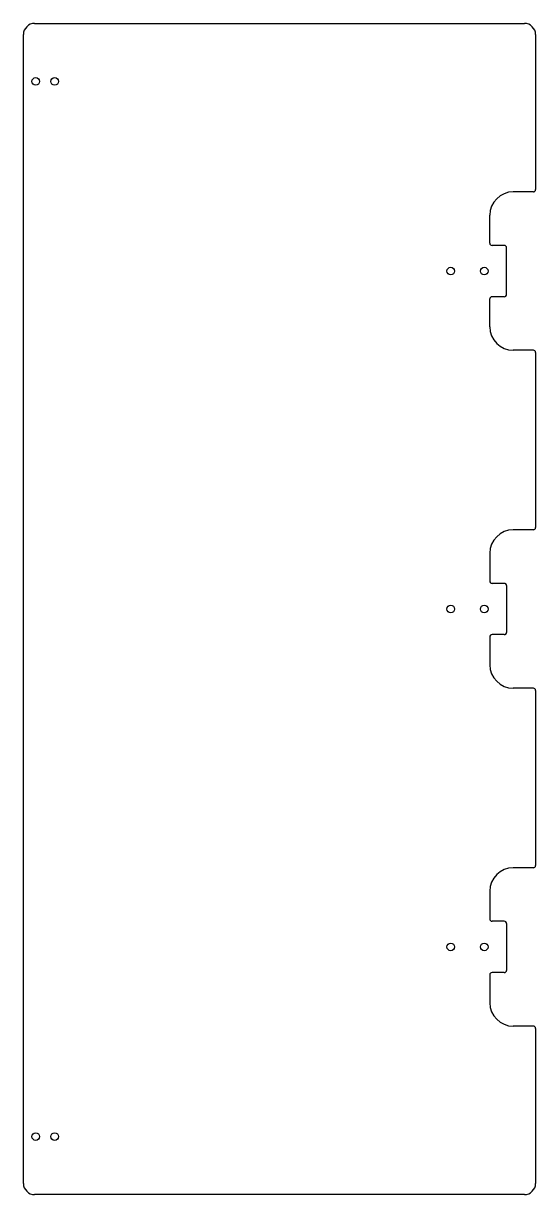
# Model space of a CAD drawing. Header units: millimetres. Extents: x -115 to 115, y -263 to 262.
import ezdxf

# ---------------------------------------------------------------- set-up
doc = ezdxf.new("R2010")
doc.units = ezdxf.units.MM

msp = doc.modelspace()

# ---------------------------------------------------------------- linework, layer by layer
at = {"color": 7, "linetype": 'Continuous', "lineweight": 25}
for p, q in [((-109.75, 262.5), (109.75, 262.5)), ((-114.75, -257.5), (-114.75, 257.5)), ((114.75, 257.5), (114.75, 188)), ((113.75, 187), (104.75, 187)), ((94.25, 164), (94.25, 176.5)), ((100.75, 163), (95.25, 163)), ((101.75, 141), (101.75, 162)), ((94.25, 126.5), (94.25, 139)), ((100.75, 140), (95.25, 140)), ((113.75, 116), (104.75, 116)), ((114.75, 115), (114.75, 36.5)), ((113.75, 35.5), (104.75, 35.5)), ((94.25, 25), (94.25, 12.5)), ((100.75, 11.5), (95.25, 11.5)), ((101.75, 10.5), (101.75, -10.5)), ((94.25, -12.5), (94.25, -25)), ((100.75, -11.5), (95.25, -11.5)), ((113.75, -35.5), (104.75, -35.5)), ((114.75, -36.5), (114.75, -115)), ((113.75, -116), (104.75, -116)), ((94.25, -126.5), (94.25, -139)), ((100.75, -140), (95.25, -140)), ((101.75, -141), (101.75, -162)), ((94.25, -164), (94.25, -176.5)), ((100.75, -163), (95.25, -163)), ((113.75, -187), (104.75, -187)), ((114.75, -188), (114.75, -257.5)), ((109.75, -262.5), (-109.75, -262.5))]:
    msp.add_line(p, q, dxfattribs=at)
for centre in [(-109.25, 236.5), (-100.75, 236.5), (76.75, 151.5), (91.75, 151.5), (76.75, 0), (91.75, 0), (76.75, -151.5), (91.75, -151.5), (-109.25, -236.5), (-100.75, -236.5)]:
    msp.add_circle(centre, 1.7, dxfattribs=at)
for centre, radius, start, end in [((-109.75, 257.5), 5, 90, 180), ((109.75, 257.5), 5, 0, 90), ((104.75, 176.5), 10.5, 90, 180), ((113.75, 188), 1, 270, 0), ((95.25, 164), 1, 180, 270), ((100.75, 162), 1, 0, 90), ((95.25, 139), 1, 90, 180), ((100.75, 141), 1, 270, 0), ((104.75, 126.5), 10.5, 180, 270), ((113.75, 115), 1, 0, 90), ((104.75, 25), 10.5, 90, 180), ((113.75, 36.5), 1, 270, 0), ((95.25, 12.5), 1, 180, 270), ((100.75, 10.5), 1, 0, 90), ((100.75, -10.5), 1, 270, 0), ((95.25, -12.5), 1, 90, 180), ((104.75, -25), 10.5, 180, 270), ((113.75, -36.5), 1, 0, 90), ((113.75, -115), 1, 270, 0), ((104.75, -126.5), 10.5, 90, 180), ((95.25, -139), 1, 180, 270), ((100.75, -141), 1, 0, 90), ((100.75, -162), 1, 270, 360), ((95.25, -164), 1, 90, 180), ((104.75, -176.5), 10.5, 180, 270), ((113.75, -188), 1, 360, 90), ((-109.75, -257.5), 5, 180, 270), ((109.75, -257.5), 5, 270, 0)]:
    msp.add_arc(centre, radius, start, end, dxfattribs=at)

doc.saveas('drawing.dxf')
